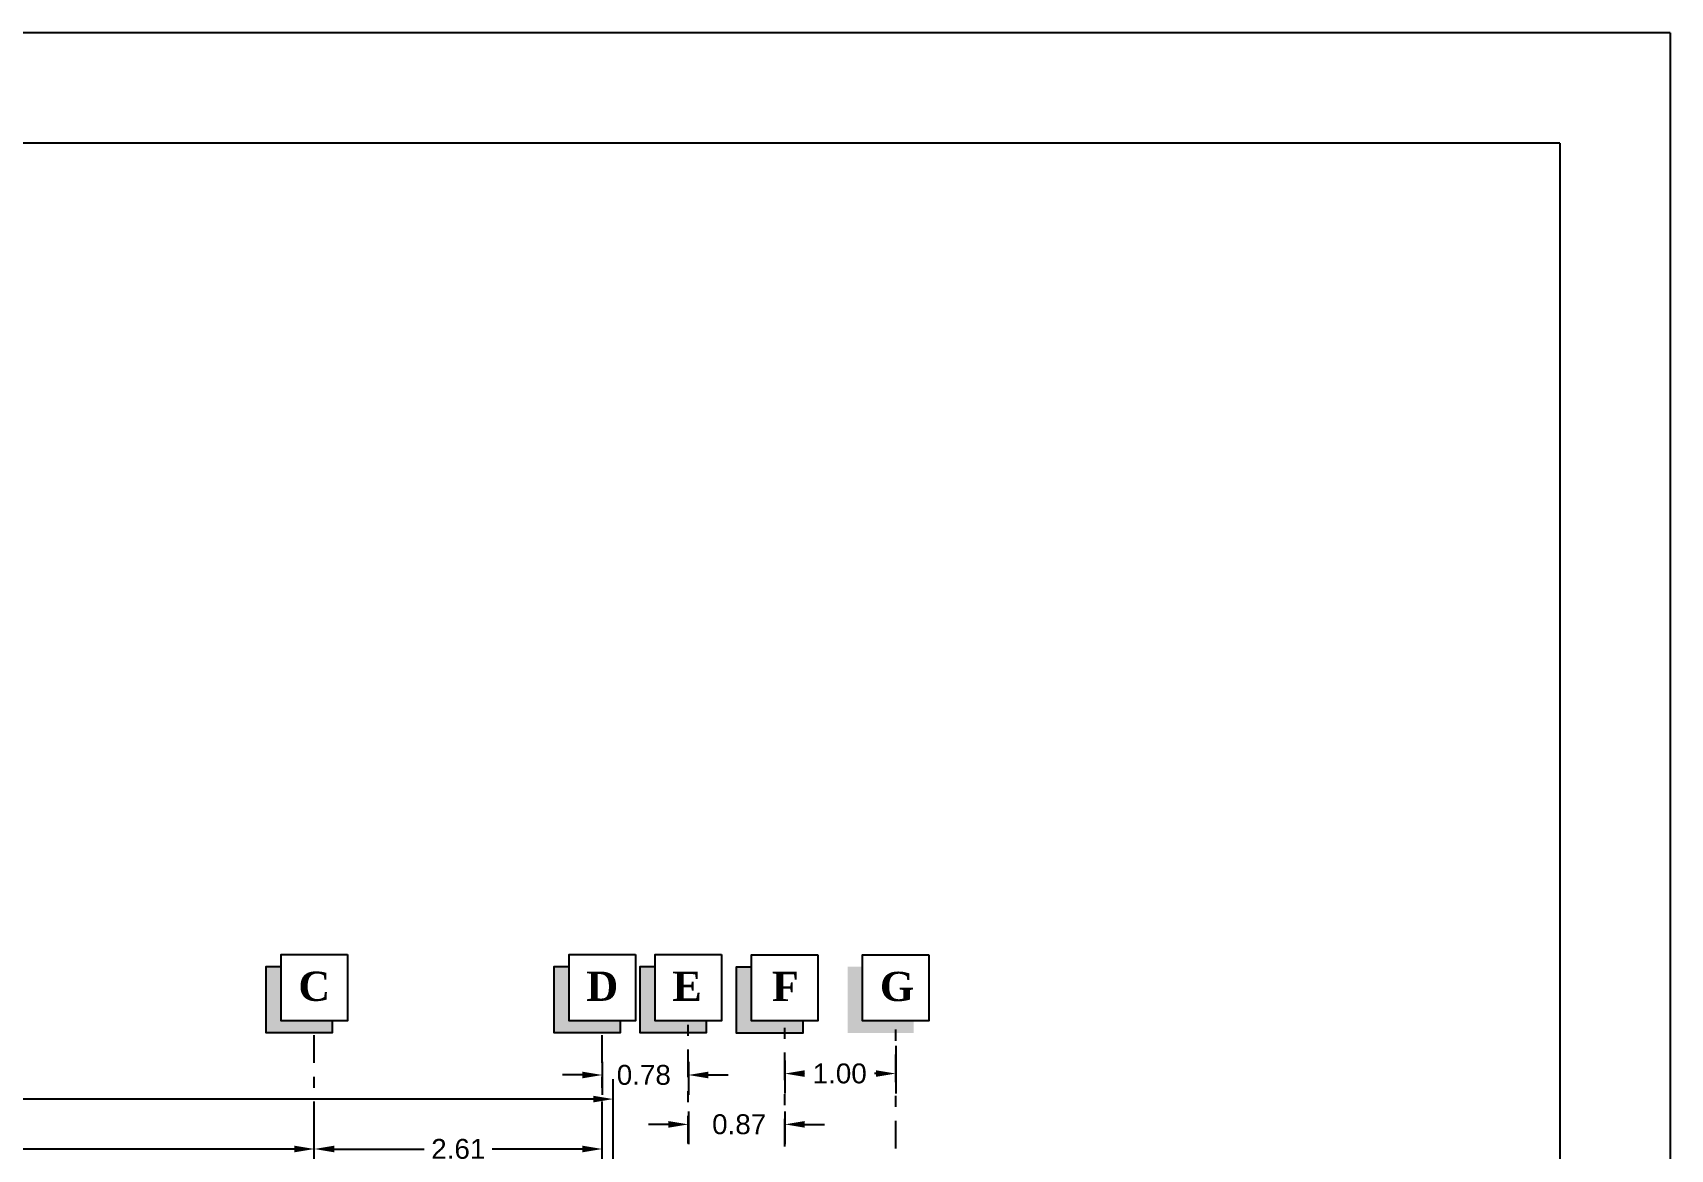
# Model space of a CAD drawing. Header units: metres. Extents: x 118 to 385, y 94 to 136.
# Drawn here: x 194.73 to 209.55, y 125.58 to 135.69 of the extents above; entities that cross this region are included whole.
import ezdxf

# ---------------------------------------------------------------- set-up
doc = ezdxf.new("R2010")
doc.units = ezdxf.units.M
doc.header["$MEASUREMENT"] = 0
doc.linetypes.add('DASHDOT', pattern=[1, 0.5, -0.25, 0, -0.25])
doc.layers.add('AX bandi', color=253, linetype='Continuous')
doc.layers.add('Dimention', color=8, linetype='Continuous')
doc.styles.add('my number', font='timesbd.ttf')
doc.styles.get("Standard").update_dxf_attribs({"font": 'arial.ttf'})
doc.dimstyles.get("Standard").update_dxf_attribs({"dimtxt": 0.18, "dimasz": 0.18, "dimexe": 0.18, "dimexo": 0.0625, "dimgap": 0.09, "dimtad": 0, "dimtih": 1, "dimtoh": 1, "dimdec": 4, "dimzin": 0, "dimdsep": 46, "dimtxsty": 'Standard', "dimcen": 0.09, "dimadec": 0, "dimazin": 0, "dimtfac": 1, "dimtdec": 4, "dimtofl": 0, "dimtmove": 0, "dimatfit": 3, "dimfxl": 1, "dimtolj": 1, "dimtzin": 0, "dimarcsym": 0})

# ---------------------------------------------------------------- blocks, each defined once
blk = doc.blocks.new('*D175')
at = {"layer": 'Defpoints', "color": 0, "transparency": 16777216}
for p in [(199.985, 126.037), (186.183, 124.975), (199.985, 124.975)]:
    blk.add_point(p, dxfattribs=at)
at = {"layer": 'Dimention', "color": 0, "lineweight": -2, "transparency": 16777216}
for p, q in [((186.183, 125.037), (186.183, 126.217)), ((199.985, 125.037), (199.985, 126.217)), ((186.363, 126.037), (192.699, 126.037)), ((199.805, 126.037), (193.469, 126.037))]:
    blk.add_line(p, q, dxfattribs=at)
at = {"layer": 'Dimention', "color": 0, "transparency": 16777216}
for points in [[(186.363, 126.067), (186.363, 126.007), (186.183, 126.037)], [(199.805, 126.067), (199.805, 126.007), (199.985, 126.037)]]:
    blk.add_solid(points, dxfattribs=at)
at = {"layer": 'Dimention', "color": 0, "transparency": 16777216, "insert": (193.084, 126.037), "char_height": 0.18, "attachment_point": 5}
blk.add_mtext('\\A1;13.80', dxfattribs=at)
blk = doc.blocks.new('*D177')
at = {"layer": 'Defpoints', "color": 0, "transparency": 16777216}
for p in [(197.279, 125.585), (197.279, 125.058), (192.081, 124.81)]:
    blk.add_point(p, dxfattribs=at)
at = {"layer": 'Dimention', "color": 0, "lineweight": -2, "transparency": 16777216}
for p, q in [((192.081, 124.872), (192.081, 125.765)), ((197.279, 125.12), (197.279, 125.765)), ((192.261, 125.585), (193.448, 125.585)), ((197.099, 125.585), (194.095, 125.585))]:
    blk.add_line(p, q, dxfattribs=at)
at = {"layer": 'Dimention', "color": 0, "transparency": 16777216}
for points in [[(192.261, 125.615), (192.261, 125.555), (192.081, 125.585)], [(197.099, 125.615), (197.099, 125.555), (197.279, 125.585)]]:
    blk.add_solid(points, dxfattribs=at)
at = {"layer": 'Dimention', "color": 0, "transparency": 16777216, "insert": (193.772, 125.585), "char_height": 0.18, "attachment_point": 5}
blk.add_mtext('\\A1;5.20', dxfattribs=at)
blk = doc.blocks.new('*D178')
at = {"layer": 'Defpoints', "color": 0, "transparency": 16777216}
for p in [(199.885, 125.585), (199.885, 124.975), (197.279, 124.81)]:
    blk.add_point(p, dxfattribs=at)
at = {"layer": 'Dimention', "color": 0, "lineweight": -2, "transparency": 16777216}
for p, q in [((197.279, 124.872), (197.279, 125.765)), ((199.885, 125.037), (199.885, 125.765)), ((197.459, 125.585), (198.274, 125.585)), ((199.705, 125.585), (198.89, 125.585))]:
    blk.add_line(p, q, dxfattribs=at)
at = {"layer": 'Dimention', "color": 0, "transparency": 16777216}
for points in [[(197.459, 125.615), (197.459, 125.555), (197.279, 125.585)], [(199.705, 125.615), (199.705, 125.555), (199.885, 125.585)]]:
    blk.add_solid(points, dxfattribs=at)
at = {"layer": 'Dimention', "color": 0, "transparency": 16777216, "insert": (198.582, 125.585), "char_height": 0.18, "attachment_point": 5}
blk.add_mtext('\\A1;2.61', dxfattribs=at)
blk = doc.blocks.new('*D188')
at = {"layer": 'Defpoints', "color": 0, "transparency": 16777216}
for p in [(202.541, 126.582), (201.537, 126.448), (202.541, 126.268)]:
    blk.add_point(p, dxfattribs=at)
at = {"layer": 'Dimention', "color": 0, "lineweight": -2, "transparency": 16777216}
for p, q in [((202.541, 126.52), (202.541, 126.088)), ((201.537, 126.385), (201.537, 126.088)), ((201.717, 126.268), (201.719, 126.268)), ((202.361, 126.268), (202.349, 126.268))]:
    blk.add_line(p, q, dxfattribs=at)
at = {"layer": 'Dimention', "color": 0, "transparency": 16777216}
for points in [[(201.717, 126.298), (201.717, 126.238), (201.537, 126.268)], [(202.361, 126.298), (202.361, 126.238), (202.541, 126.268)]]:
    blk.add_solid(points, dxfattribs=at)
at = {"layer": 'Dimention', "color": 0, "transparency": 16777216, "insert": (202.034, 126.268), "char_height": 0.18, "attachment_point": 5}
blk.add_mtext('\\A1;1.00', dxfattribs=at)
blk = doc.blocks.new('*D189')
at = {"layer": 'Defpoints', "color": 0, "transparency": 16777216}
for p in [(200.664, 125.988), (201.537, 125.988), (201.537, 125.808)]:
    blk.add_point(p, dxfattribs=at)
at = {"layer": 'Dimention', "color": 0, "lineweight": -2, "transparency": 16777216}
for p, q in [((200.664, 125.925), (200.664, 125.628)), ((201.537, 125.925), (201.537, 125.628)), ((200.484, 125.808), (200.304, 125.808)), ((201.717, 125.808), (201.897, 125.808))]:
    blk.add_line(p, q, dxfattribs=at)
at = {"layer": 'Dimention', "color": 0, "transparency": 16777216}
for points in [[(200.484, 125.838), (200.484, 125.778), (200.664, 125.808)], [(201.717, 125.838), (201.717, 125.778), (201.537, 125.808)]]:
    blk.add_solid(points, dxfattribs=at)
at = {"layer": 'Dimention', "color": 0, "transparency": 16777216, "insert": (201.124, 125.808), "char_height": 0.18, "attachment_point": 5}
blk.add_mtext('\\A1;0.87', dxfattribs=at)
blk = doc.blocks.new('*D190')
at = {"layer": 'Defpoints', "color": 0, "transparency": 16777216}
for p in [(199.885, 126.435), (200.664, 126.435), (200.664, 126.255)]:
    blk.add_point(p, dxfattribs=at)
at = {"layer": 'Dimention', "color": 0, "lineweight": -2, "transparency": 16777216}
for p, q in [((199.885, 126.373), (199.885, 126.075)), ((200.664, 126.373), (200.664, 126.075)), ((199.705, 126.255), (199.525, 126.255)), ((200.844, 126.255), (201.024, 126.255))]:
    blk.add_line(p, q, dxfattribs=at)
at = {"layer": 'Dimention', "color": 0, "transparency": 16777216}
for points in [[(199.705, 126.285), (199.705, 126.225), (199.885, 126.255)], [(200.844, 126.285), (200.844, 126.225), (200.664, 126.255)]]:
    blk.add_solid(points, dxfattribs=at)
at = {"layer": 'Dimention', "color": 0, "transparency": 16777216, "insert": (200.261, 126.255), "char_height": 0.18, "attachment_point": 5}
blk.add_mtext('\\A1;0.78', dxfattribs=at)

msp = doc.modelspace()

# ---------------------------------------------------------------- hatches: boundary and pattern name
at = {"layer": 'AX bandi'}
for points in [[(197.44147, 126.63655), (197.44147, 126.74609), (196.97887, 126.74609), (196.97887, 127.23619), (196.84182, 127.23619), (196.84182, 126.63655)], [(200.04799, 126.63655), (200.04799, 126.74609), (199.58539, 126.74609), (199.58539, 127.23619), (199.44834, 127.23619), (199.44834, 126.63655)], [(200.82657, 126.63655), (200.82657, 126.74609), (200.36397, 126.74609), (200.36397, 127.23619), (200.22692, 127.23619), (200.22692, 126.63655)], [(201.69938, 126.63497), (201.69938, 126.7445), (201.23678, 126.7445), (201.23678, 127.23461), (201.09974, 127.23461), (201.09974, 126.63497)], [(202.70411, 126.63497), (202.70411, 126.7445), (202.24151, 126.7445), (202.24151, 127.23461), (202.10447, 127.23461), (202.10447, 126.63497)]]:
    msp.add_hatch(color=256, dxfattribs=at).paths.add_polyline_path(points)

# ---------------------------------------------------------------- linework, layer by layer
for p, q in [((209.55026, 135.68933), (179.85026, 135.68933)), ((209.55026, 135.68933), (209.55026, 93.68933)), ((208.55026, 134.68933), (180.85026, 134.68933)), ((208.55026, 134.68933), (208.55026, 94.68933))]:
    msp.add_line(p, q)
at = {"layer": 'AX bandi', "linetype": 'DASHDOT', "ltscale": 0.5}
for p, q in [((197.27869, 125.76487), (197.27869, 126.74609)), ((199.88521, 125.76487), (199.88521, 126.74609)), ((200.66379, 125.63453), (200.66379, 126.74609)), ((201.53661, 125.60765), (201.53661, 126.7445)), ((202.54133, 125.59075), (202.54133, 126.7445))]:
    msp.add_line(p, q, dxfattribs=at)
at = {"layer": 'AX bandi', "linetype": 'Continuous'}
for points in [[(197.57851, 127.34573), (197.57851, 126.74609), (196.97887, 126.74609), (196.97887, 127.34573)], [(200.18503, 127.34573), (200.18503, 126.74609), (199.58539, 126.74609), (199.58539, 127.34573)], [(200.96361, 127.34573), (200.96361, 126.74609), (200.36397, 126.74609), (200.36397, 127.34573)], [(201.83643, 127.34415), (201.83643, 126.7445), (201.23678, 126.7445), (201.23678, 127.34415)], [(202.84115, 127.34415), (202.84115, 126.7445), (202.24151, 126.7445), (202.24151, 127.34415)]]:
    msp.add_lwpolyline(points, close=True, dxfattribs=at)
for points in [[(197.44147, 126.74609), (197.44147, 126.63655), (196.84182, 126.63655), (196.84182, 127.23619), (196.97887, 127.23619)], [(200.04799, 126.74609), (200.04799, 126.63655), (199.44834, 126.63655), (199.44834, 127.23619), (199.58539, 127.23619)], [(200.82657, 126.74609), (200.82657, 126.63655), (200.22692, 126.63655), (200.22692, 127.23619), (200.36397, 127.23619)], [(201.69938, 126.7445), (201.69938, 126.63497), (201.09974, 126.63497), (201.09974, 127.23461), (201.23678, 127.23461)]]:
    msp.add_lwpolyline(points, dxfattribs=at)

# ---------------------------------------------------------------- texts
at = {"layer": 'AX bandi', "style": 'my number'}
for s, p in [('C', (197.13456, 126.92619)), ('D', (199.74108, 126.92619)), ('E', (200.51966, 126.92619)), ('F', (201.42059, 126.92461)), ('G', (202.3972, 126.92461))]:
    msp.add_text(s, height=0.26439, dxfattribs=at).set_placement(p)

# ---------------------------------------------------------------- dimensions: what is measured, and where the dimension line sits
at = {"layer": 'Dimention'}
for base, p1, p2, picture, middle in [((202.54133, 126.26798), (201.53661, 126.44798), (202.54133, 126.58231), '*D188', (202.03443, 126.26798)), ((200.66379, 126.25548), (199.88521, 126.43548), (200.66379, 126.43548), '*D190', (200.26076, 126.25548)), ((199.9852, 126.03734), (186.18266, 124.97493), (199.9852, 124.97491), '*D175', (193.08393, 126.03734)), ((201.53661, 125.80791), (200.66379, 125.98791), (201.53661, 125.98791), '*D189', (201.12355, 125.80791)), ((197.27869, 125.58487), (192.08122, 124.80991), (197.27869, 125.05775), '*D177', (193.77195, 125.58487))]:
    dim = msp.add_linear_dim(base=base, p1=p1, p2=p2, dimstyle='Standard', override={"dimdec": 2}, dxfattribs=at)
    dim.commit()
    dim.dimension.update_dxf_attribs({"geometry": picture, "text_midpoint": middle, "dimtype": 160})
dim = msp.add_linear_dim(base=(199.88521, 125.58487), p1=(197.27869, 124.80991), p2=(199.88521, 124.97491), dimstyle='Standard', override={"dimdec": 2}, dxfattribs=at)
dim.commit()
dim.dimension.update_dxf_attribs({"geometry": '*D178', "text_midpoint": (198.58195, 125.58487)})

doc.saveas('drawing.dxf')
